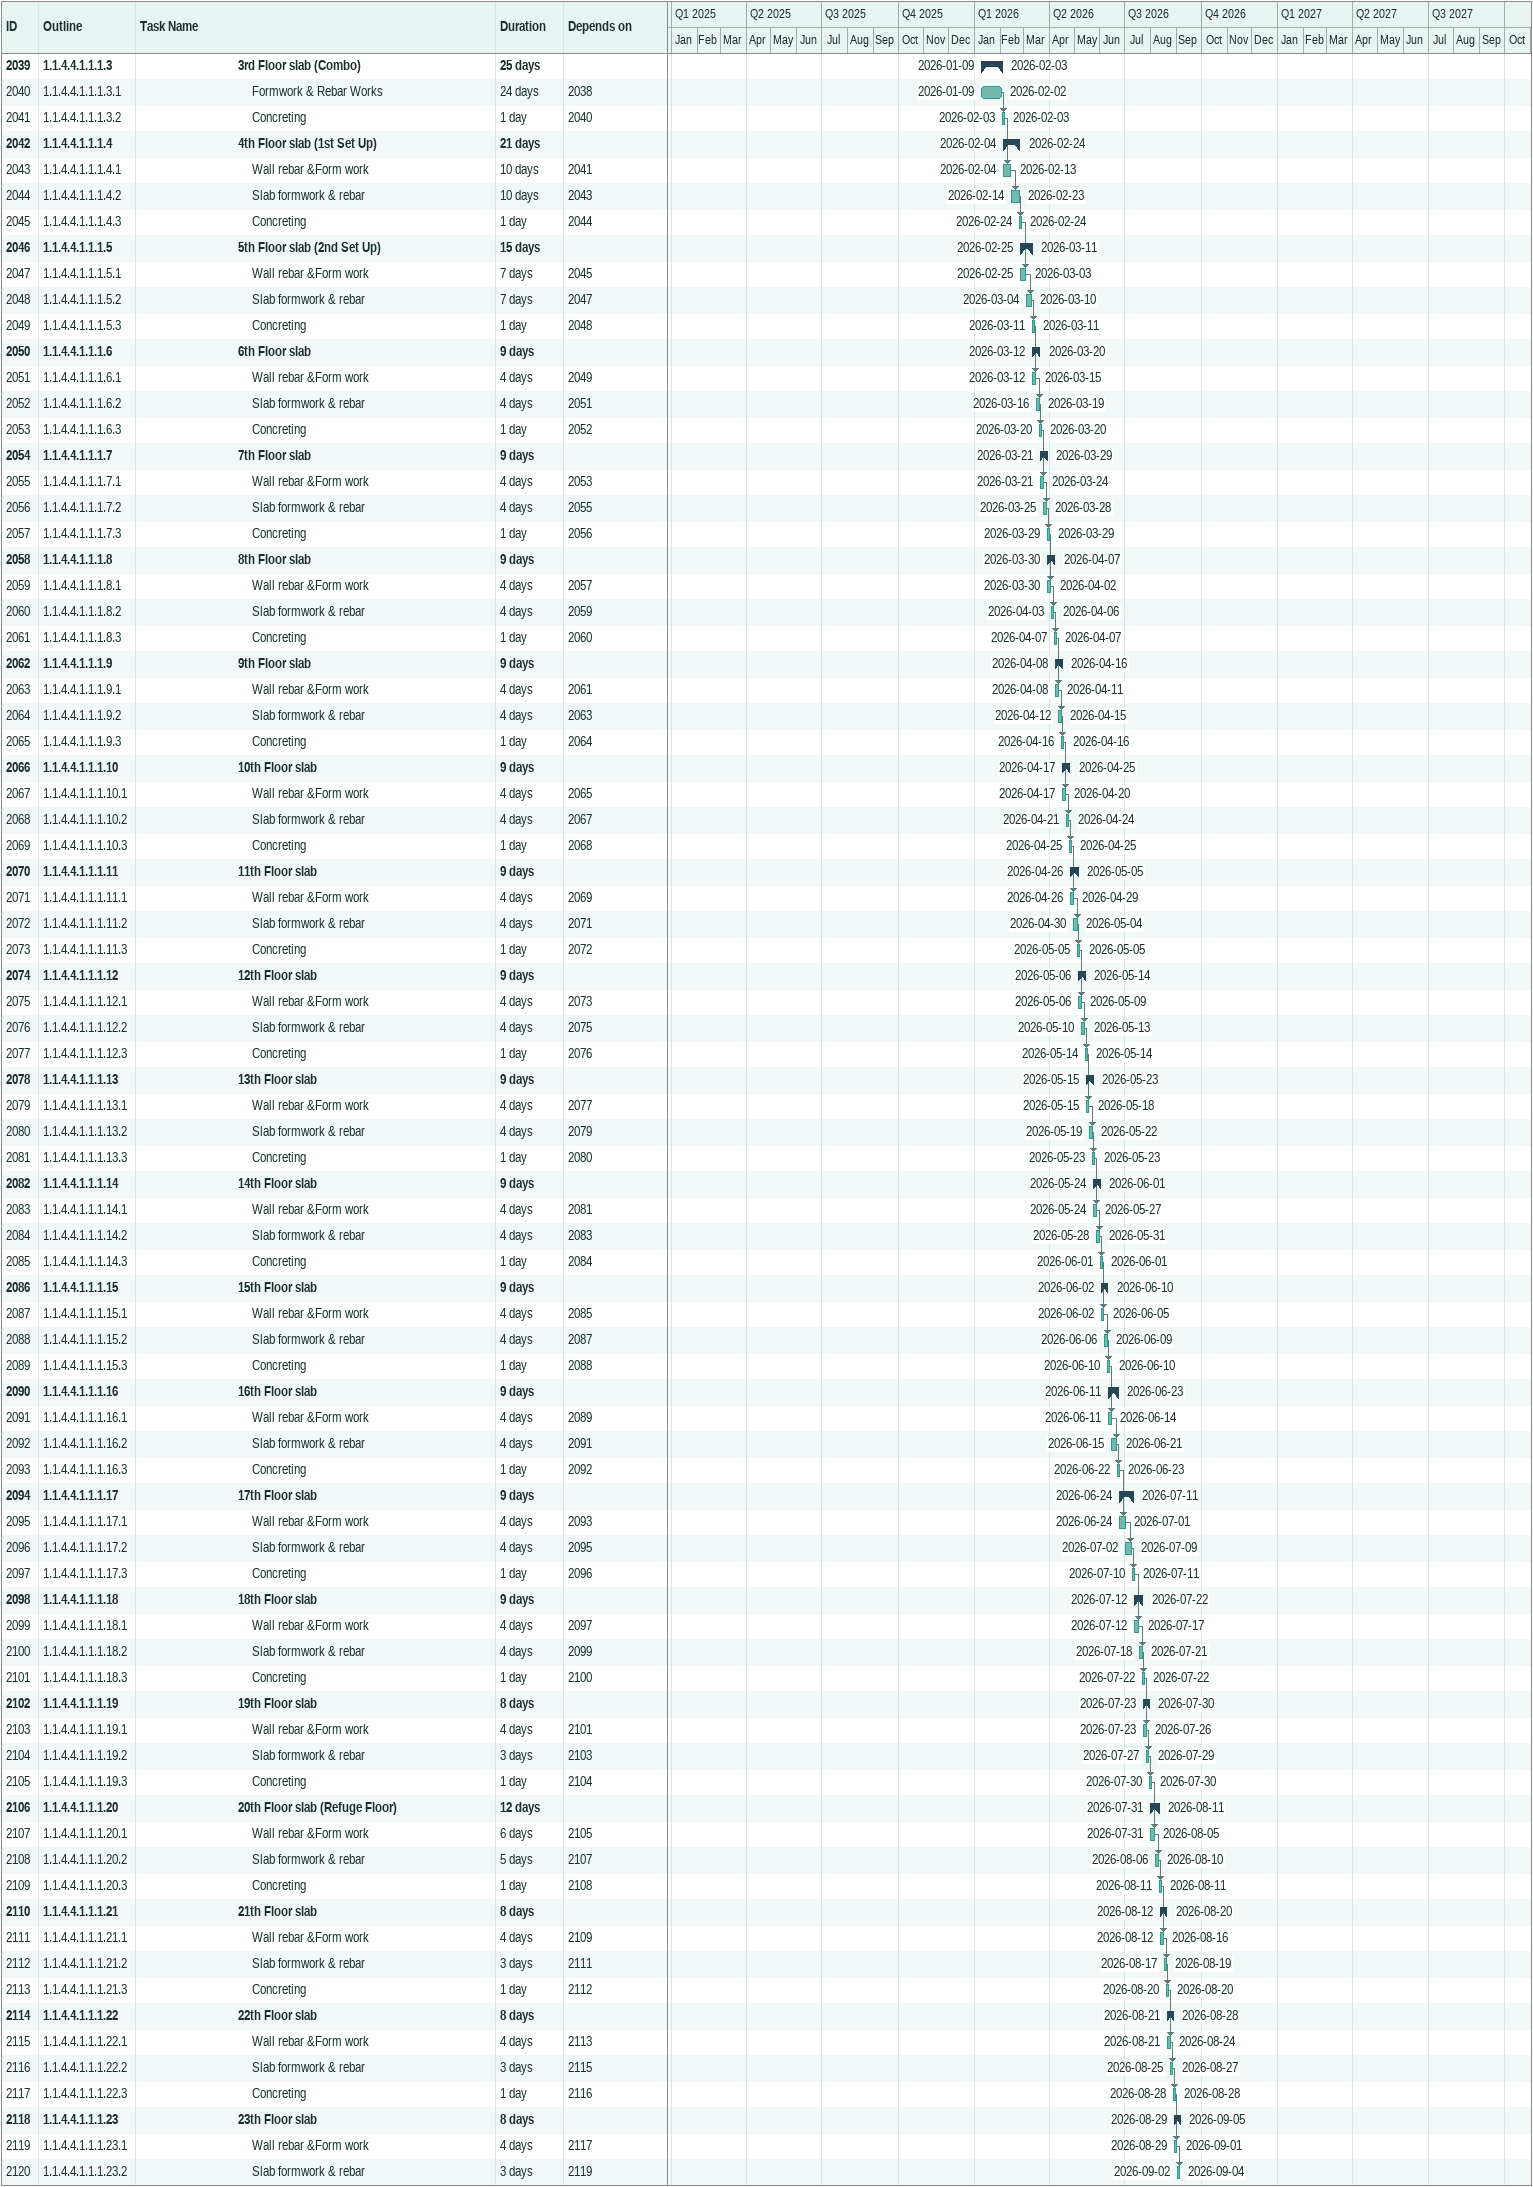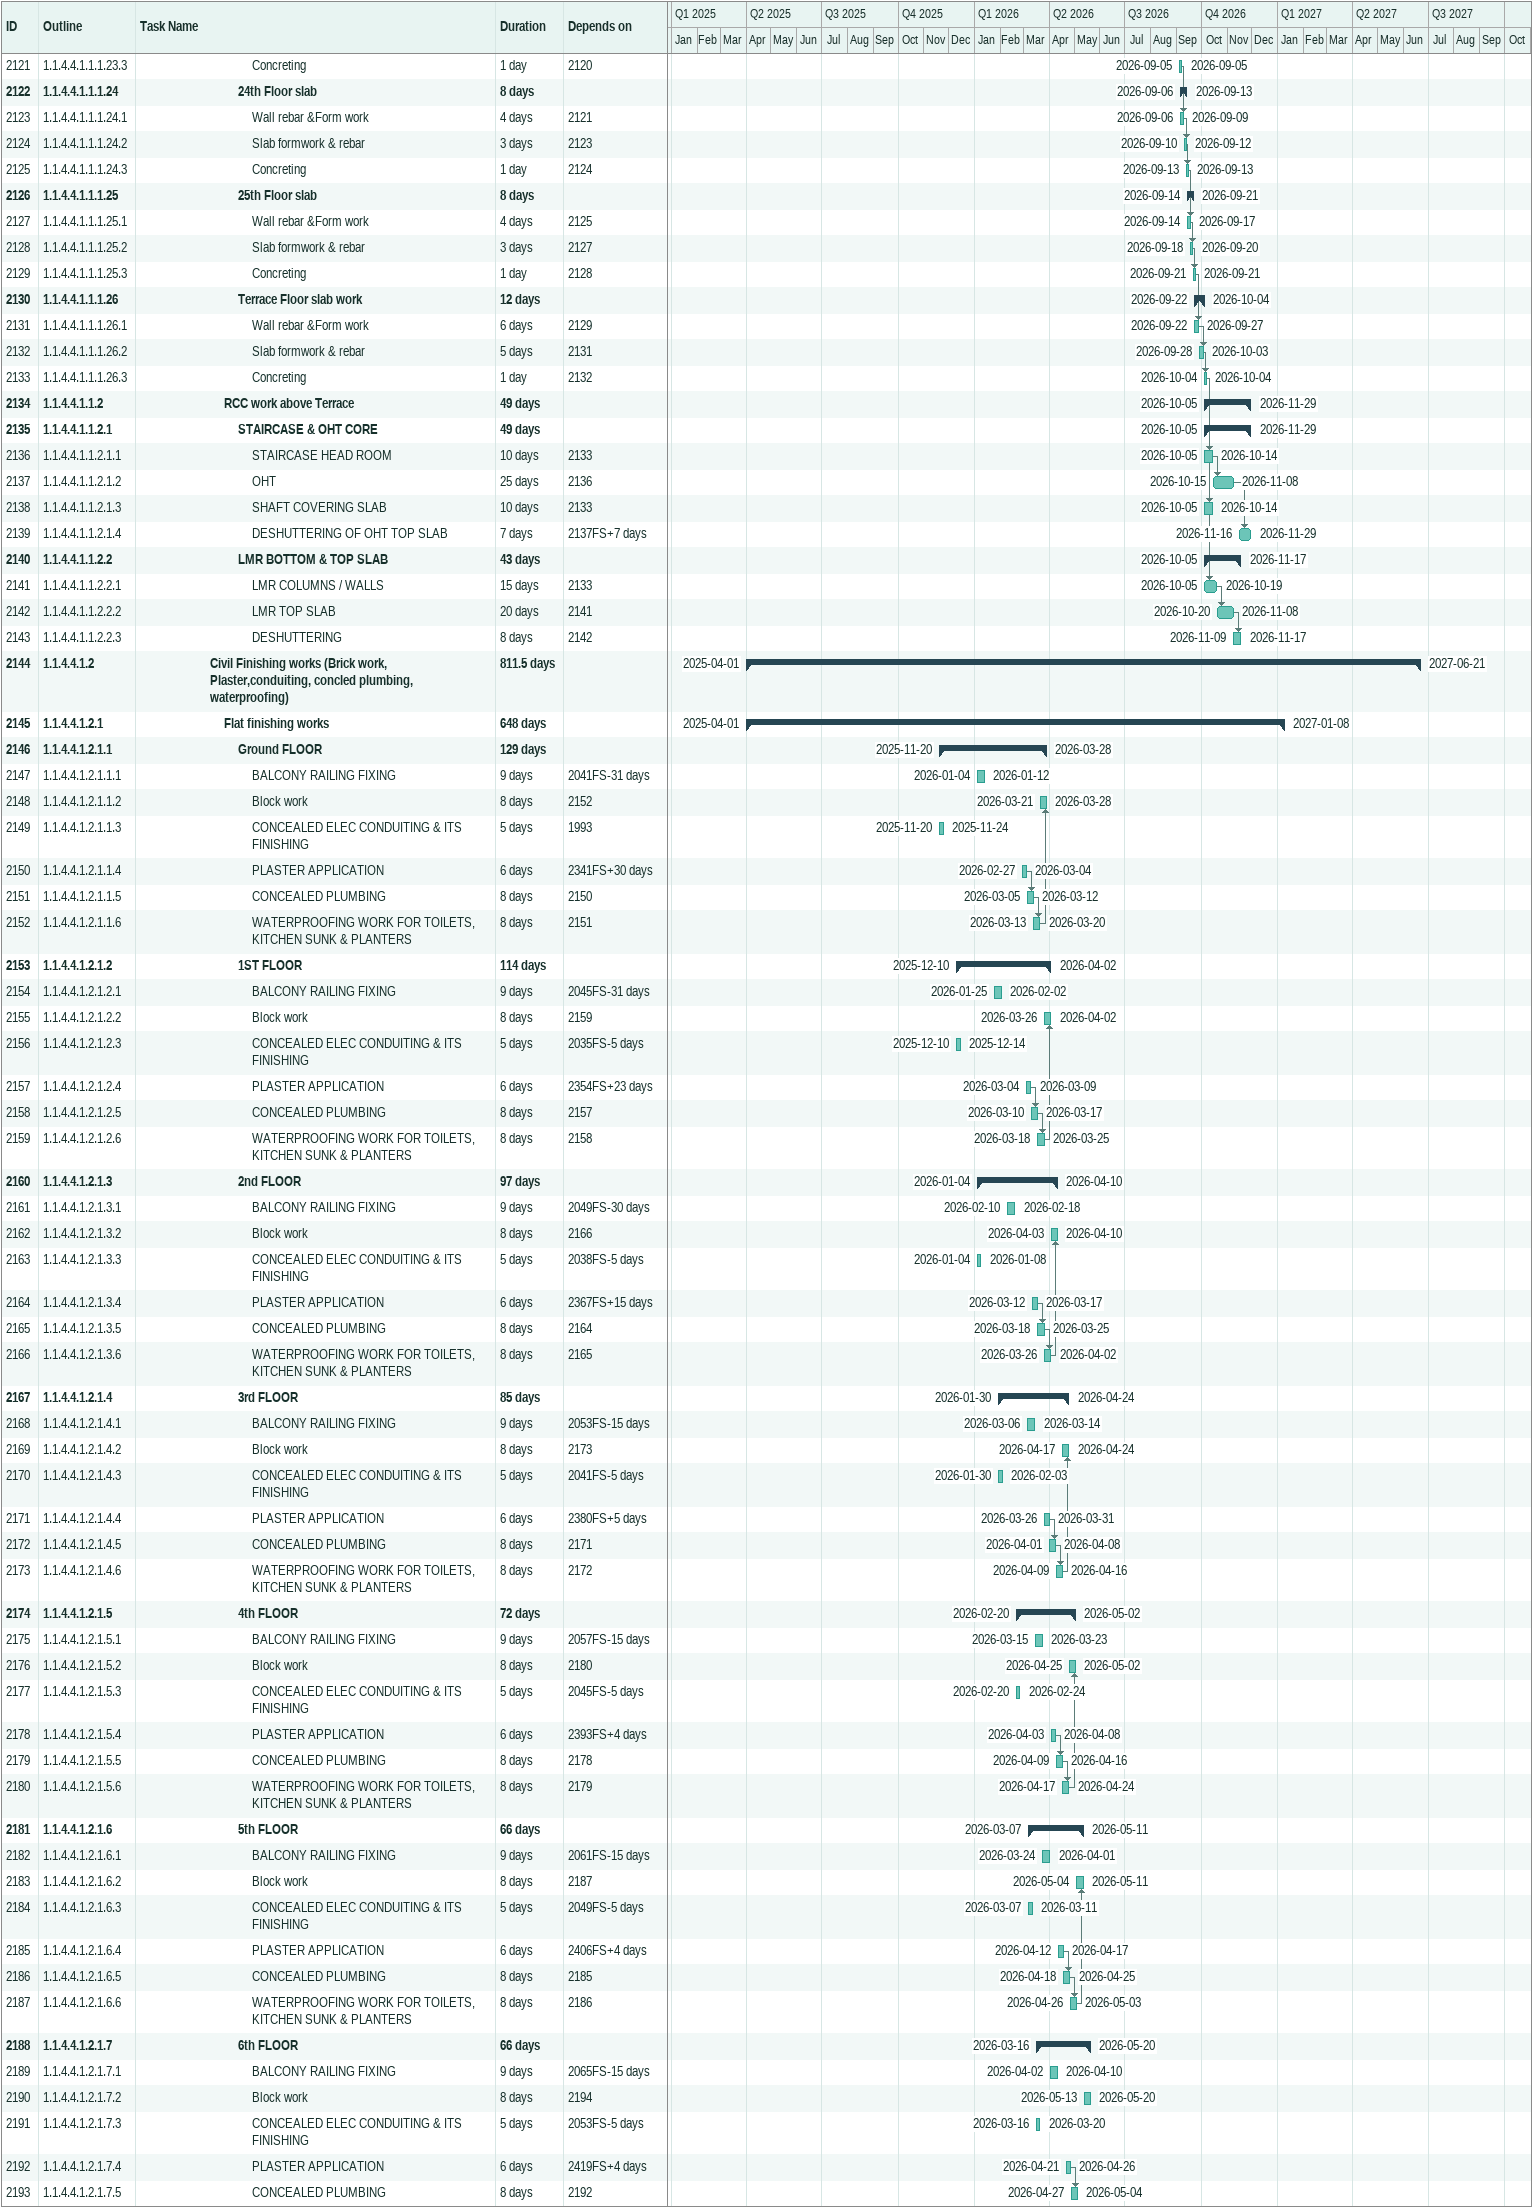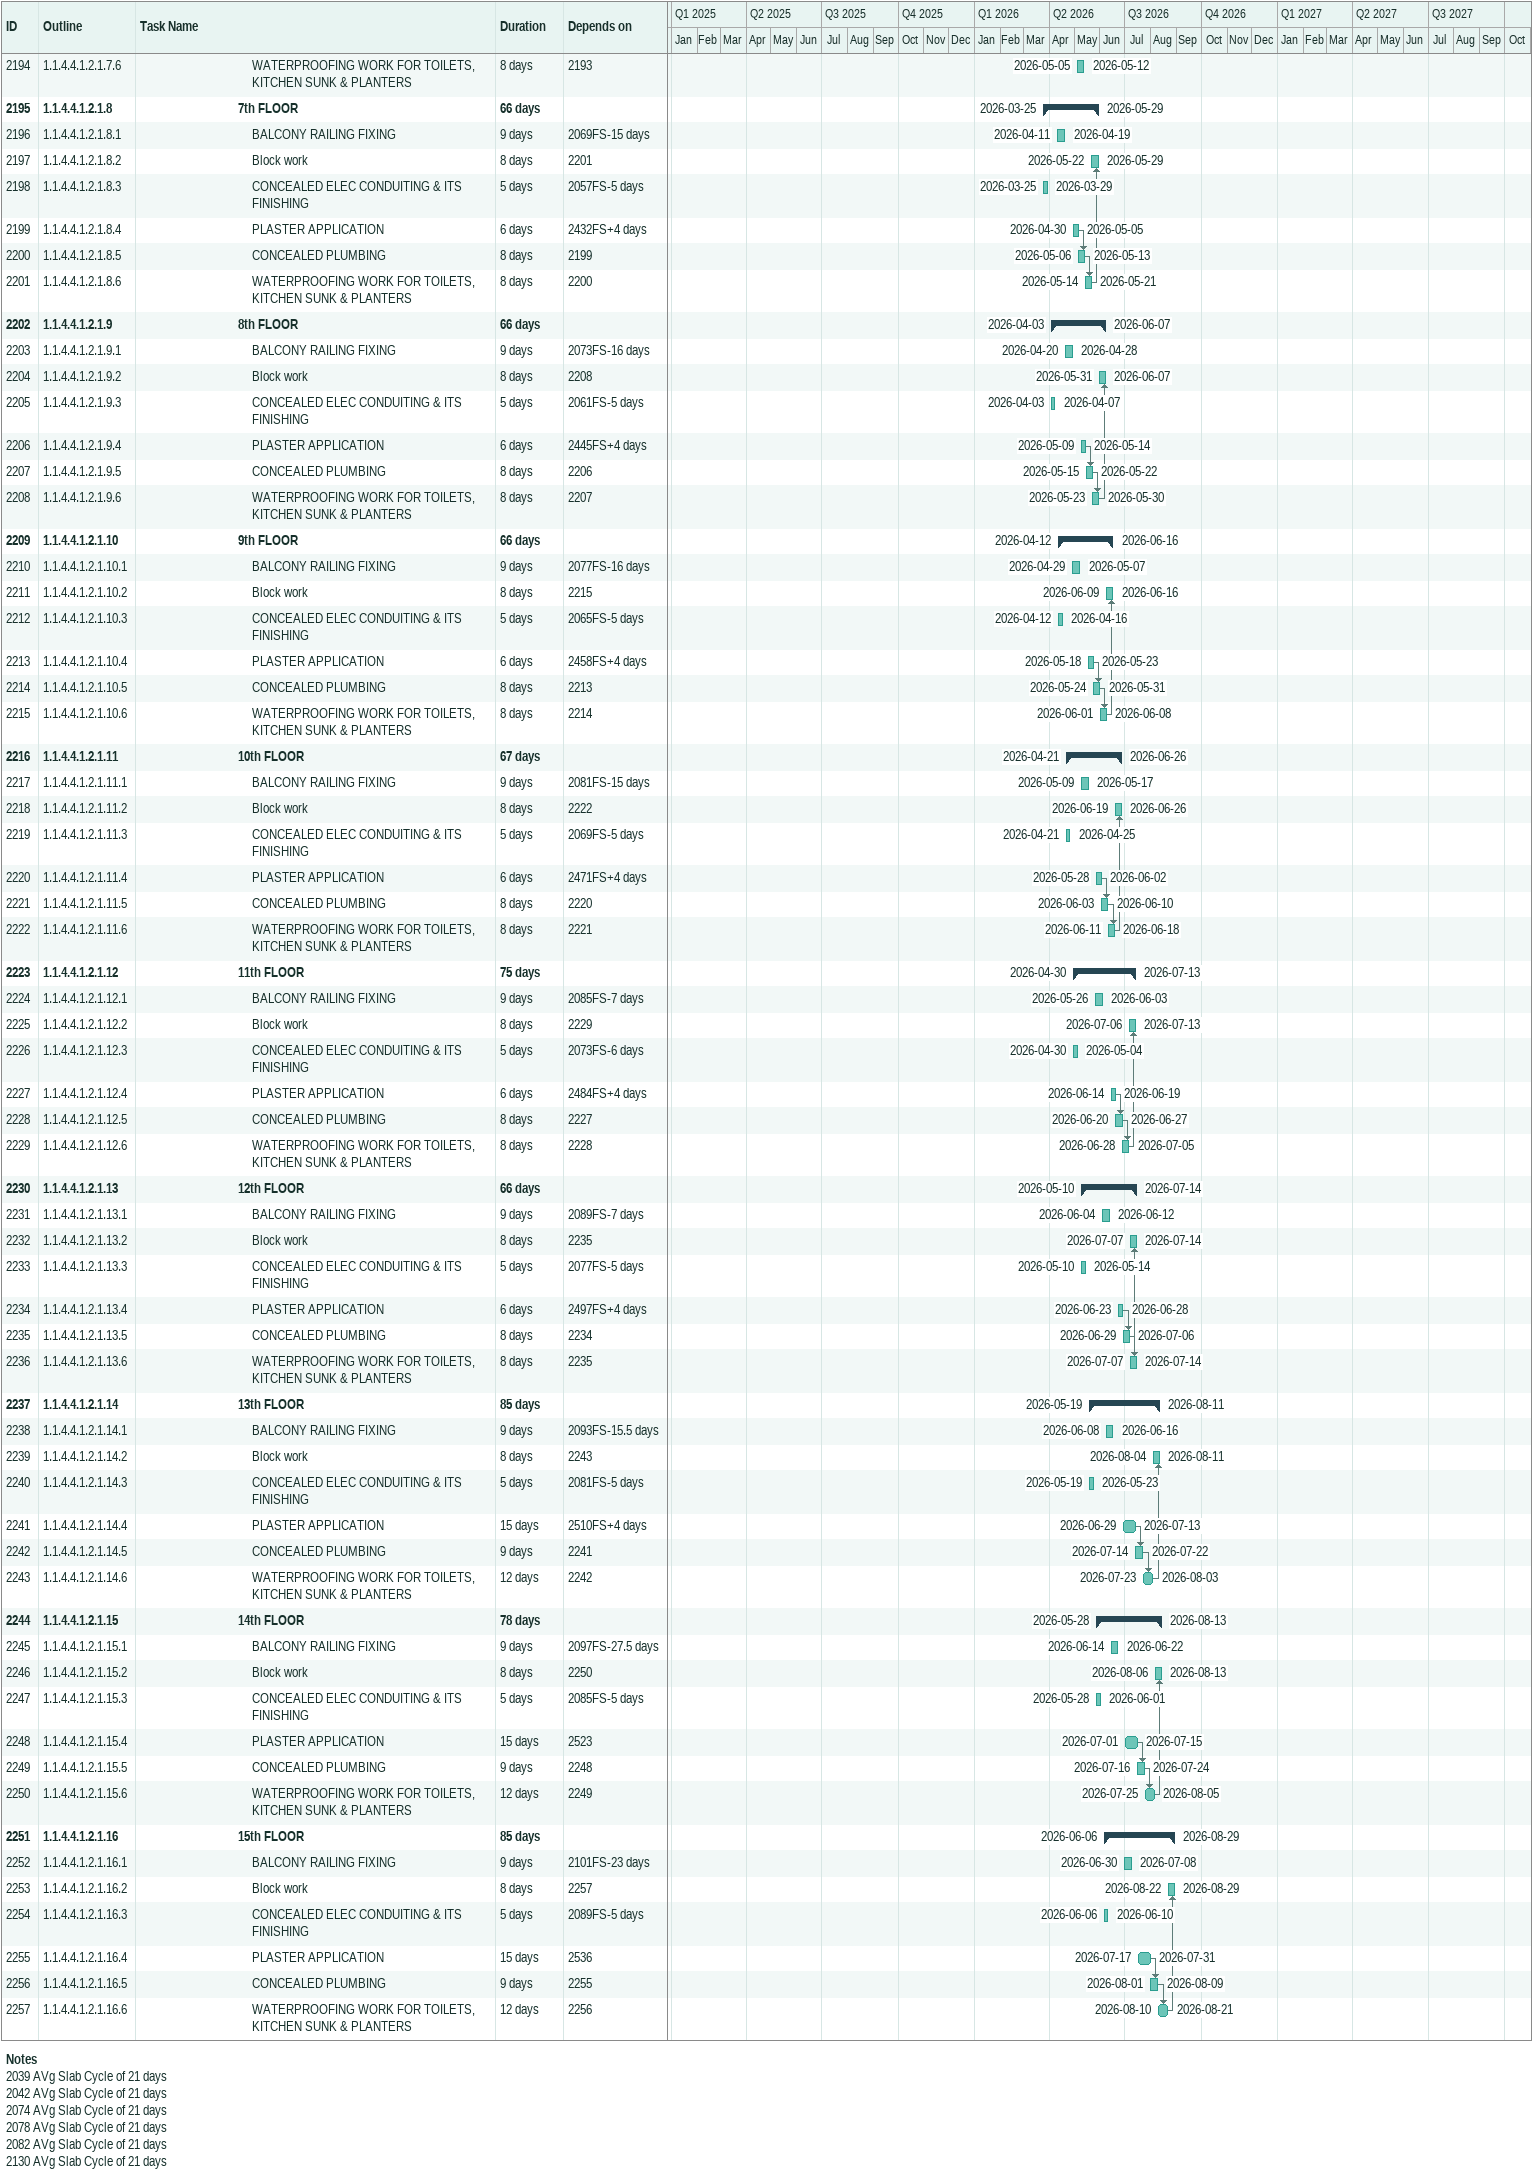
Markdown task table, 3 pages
| ID | WBS | Task | Duration | Start | Finish | Predecessors |
|---|---|---|---|---|---|---|
| 2039 | 1.1.4.4.1.1.1.3 | **3rd Floor slab (Combo)** | 25d | 2026-01-09 | 2026-02-03 |  |
| 2040 | 1.1.4.4.1.1.1.3.1 | Formwork & Rebar Works | 24d | 2026-01-09 | 2026-02-02 | 2038 |
| 2041 | 1.1.4.4.1.1.1.3.2 | Concreting | 1d | 2026-02-03 | 2026-02-03 | 2040 |
| 2042 | 1.1.4.4.1.1.1.4 | **4th Floor slab (1st Set Up)** | 21d | 2026-02-04 | 2026-02-24 |  |
| 2043 | 1.1.4.4.1.1.1.4.1 | Wall rebar &Form work | 10d | 2026-02-04 | 2026-02-13 | 2041 |
| 2044 | 1.1.4.4.1.1.1.4.2 | Slab formwork & rebar | 10d | 2026-02-14 | 2026-02-23 | 2043 |
| 2045 | 1.1.4.4.1.1.1.4.3 | Concreting | 1d | 2026-02-24 | 2026-02-24 | 2044 |
| 2046 | 1.1.4.4.1.1.1.5 | **5th Floor slab (2nd Set Up)** | 15d | 2026-02-25 | 2026-03-11 |  |
| 2047 | 1.1.4.4.1.1.1.5.1 | Wall rebar &Form work | 7d | 2026-02-25 | 2026-03-03 | 2045 |
| 2048 | 1.1.4.4.1.1.1.5.2 | Slab formwork & rebar | 7d | 2026-03-04 | 2026-03-10 | 2047 |
| 2049 | 1.1.4.4.1.1.1.5.3 | Concreting | 1d | 2026-03-11 | 2026-03-11 | 2048 |
| 2050 | 1.1.4.4.1.1.1.6 | **6th Floor slab** | 9d | 2026-03-12 | 2026-03-20 |  |
| 2051 | 1.1.4.4.1.1.1.6.1 | Wall rebar &Form work | 4d | 2026-03-12 | 2026-03-15 | 2049 |
| 2052 | 1.1.4.4.1.1.1.6.2 | Slab formwork & rebar | 4d | 2026-03-16 | 2026-03-19 | 2051 |
| 2053 | 1.1.4.4.1.1.1.6.3 | Concreting | 1d | 2026-03-20 | 2026-03-20 | 2052 |
| 2054 | 1.1.4.4.1.1.1.7 | **7th Floor slab** | 9d | 2026-03-21 | 2026-03-29 |  |
| 2055 | 1.1.4.4.1.1.1.7.1 | Wall rebar &Form work | 4d | 2026-03-21 | 2026-03-24 | 2053 |
| 2056 | 1.1.4.4.1.1.1.7.2 | Slab formwork & rebar | 4d | 2026-03-25 | 2026-03-28 | 2055 |
| 2057 | 1.1.4.4.1.1.1.7.3 | Concreting | 1d | 2026-03-29 | 2026-03-29 | 2056 |
| 2058 | 1.1.4.4.1.1.1.8 | **8th Floor slab** | 9d | 2026-03-30 | 2026-04-07 |  |
| 2059 | 1.1.4.4.1.1.1.8.1 | Wall rebar &Form work | 4d | 2026-03-30 | 2026-04-02 | 2057 |
| 2060 | 1.1.4.4.1.1.1.8.2 | Slab formwork & rebar | 4d | 2026-04-03 | 2026-04-06 | 2059 |
| 2061 | 1.1.4.4.1.1.1.8.3 | Concreting | 1d | 2026-04-07 | 2026-04-07 | 2060 |
| 2062 | 1.1.4.4.1.1.1.9 | **9th Floor slab** | 9d | 2026-04-08 | 2026-04-16 |  |
| 2063 | 1.1.4.4.1.1.1.9.1 | Wall rebar &Form work | 4d | 2026-04-08 | 2026-04-11 | 2061 |
| 2064 | 1.1.4.4.1.1.1.9.2 | Slab formwork & rebar | 4d | 2026-04-12 | 2026-04-15 | 2063 |
| 2065 | 1.1.4.4.1.1.1.9.3 | Concreting | 1d | 2026-04-16 | 2026-04-16 | 2064 |
| 2066 | 1.1.4.4.1.1.1.10 | **10th Floor slab** | 9d | 2026-04-17 | 2026-04-25 |  |
| 2067 | 1.1.4.4.1.1.1.10.1 | Wall rebar &Form work | 4d | 2026-04-17 | 2026-04-20 | 2065 |
| 2068 | 1.1.4.4.1.1.1.10.2 | Slab formwork & rebar | 4d | 2026-04-21 | 2026-04-24 | 2067 |
| 2069 | 1.1.4.4.1.1.1.10.3 | Concreting | 1d | 2026-04-25 | 2026-04-25 | 2068 |
| 2070 | 1.1.4.4.1.1.1.11 | **11th Floor slab** | 9d | 2026-04-26 | 2026-05-05 |  |
| 2071 | 1.1.4.4.1.1.1.11.1 | Wall rebar &Form work | 4d | 2026-04-26 | 2026-04-29 | 2069 |
| 2072 | 1.1.4.4.1.1.1.11.2 | Slab formwork & rebar | 4d | 2026-04-30 | 2026-05-04 | 2071 |
| 2073 | 1.1.4.4.1.1.1.11.3 | Concreting | 1d | 2026-05-05 | 2026-05-05 | 2072 |
| 2074 | 1.1.4.4.1.1.1.12 | **12th Floor slab** | 9d | 2026-05-06 | 2026-05-14 |  |
| 2075 | 1.1.4.4.1.1.1.12.1 | Wall rebar &Form work | 4d | 2026-05-06 | 2026-05-09 | 2073 |
| 2076 | 1.1.4.4.1.1.1.12.2 | Slab formwork & rebar | 4d | 2026-05-10 | 2026-05-13 | 2075 |
| 2077 | 1.1.4.4.1.1.1.12.3 | Concreting | 1d | 2026-05-14 | 2026-05-14 | 2076 |
| 2078 | 1.1.4.4.1.1.1.13 | **13th Floor slab** | 9d | 2026-05-15 | 2026-05-23 |  |
| 2079 | 1.1.4.4.1.1.1.13.1 | Wall rebar &Form work | 4d | 2026-05-15 | 2026-05-18 | 2077 |
| 2080 | 1.1.4.4.1.1.1.13.2 | Slab formwork & rebar | 4d | 2026-05-19 | 2026-05-22 | 2079 |
| 2081 | 1.1.4.4.1.1.1.13.3 | Concreting | 1d | 2026-05-23 | 2026-05-23 | 2080 |
| 2082 | 1.1.4.4.1.1.1.14 | **14th Floor slab** | 9d | 2026-05-24 | 2026-06-01 |  |
| 2083 | 1.1.4.4.1.1.1.14.1 | Wall rebar &Form work | 4d | 2026-05-24 | 2026-05-27 | 2081 |
| 2084 | 1.1.4.4.1.1.1.14.2 | Slab formwork & rebar | 4d | 2026-05-28 | 2026-05-31 | 2083 |
| 2085 | 1.1.4.4.1.1.1.14.3 | Concreting | 1d | 2026-06-01 | 2026-06-01 | 2084 |
| 2086 | 1.1.4.4.1.1.1.15 | **15th Floor slab** | 9d | 2026-06-02 | 2026-06-10 |  |
| 2087 | 1.1.4.4.1.1.1.15.1 | Wall rebar &Form work | 4d | 2026-06-02 | 2026-06-05 | 2085 |
| 2088 | 1.1.4.4.1.1.1.15.2 | Slab formwork & rebar | 4d | 2026-06-06 | 2026-06-09 | 2087 |
| 2089 | 1.1.4.4.1.1.1.15.3 | Concreting | 1d | 2026-06-10 | 2026-06-10 | 2088 |
| 2090 | 1.1.4.4.1.1.1.16 | **16th Floor slab** | 9d | 2026-06-11 | 2026-06-23 |  |
| 2091 | 1.1.4.4.1.1.1.16.1 | Wall rebar &Form work | 4d | 2026-06-11 | 2026-06-14 | 2089 |
| 2092 | 1.1.4.4.1.1.1.16.2 | Slab formwork & rebar | 4d | 2026-06-15 | 2026-06-21 | 2091 |
| 2093 | 1.1.4.4.1.1.1.16.3 | Concreting | 1d | 2026-06-22 | 2026-06-23 | 2092 |
| 2094 | 1.1.4.4.1.1.1.17 | **17th Floor slab** | 9d | 2026-06-24 | 2026-07-11 |  |
| 2095 | 1.1.4.4.1.1.1.17.1 | Wall rebar &Form work | 4d | 2026-06-24 | 2026-07-01 | 2093 |
| 2096 | 1.1.4.4.1.1.1.17.2 | Slab formwork & rebar | 4d | 2026-07-02 | 2026-07-09 | 2095 |
| 2097 | 1.1.4.4.1.1.1.17.3 | Concreting | 1d | 2026-07-10 | 2026-07-11 | 2096 |
| 2098 | 1.1.4.4.1.1.1.18 | **18th Floor slab** | 9d | 2026-07-12 | 2026-07-22 |  |
| 2099 | 1.1.4.4.1.1.1.18.1 | Wall rebar &Form work | 4d | 2026-07-12 | 2026-07-17 | 2097 |
| 2100 | 1.1.4.4.1.1.1.18.2 | Slab formwork & rebar | 4d | 2026-07-18 | 2026-07-21 | 2099 |
| 2101 | 1.1.4.4.1.1.1.18.3 | Concreting | 1d | 2026-07-22 | 2026-07-22 | 2100 |
| 2102 | 1.1.4.4.1.1.1.19 | **19th Floor slab** | 8d | 2026-07-23 | 2026-07-30 |  |
| 2103 | 1.1.4.4.1.1.1.19.1 | Wall rebar &Form work | 4d | 2026-07-23 | 2026-07-26 | 2101 |
| 2104 | 1.1.4.4.1.1.1.19.2 | Slab formwork & rebar | 3d | 2026-07-27 | 2026-07-29 | 2103 |
| 2105 | 1.1.4.4.1.1.1.19.3 | Concreting | 1d | 2026-07-30 | 2026-07-30 | 2104 |
| 2106 | 1.1.4.4.1.1.1.20 | **20th Floor slab (Refuge Floor)** | 12d | 2026-07-31 | 2026-08-11 |  |
| 2107 | 1.1.4.4.1.1.1.20.1 | Wall rebar &Form work | 6d | 2026-07-31 | 2026-08-05 | 2105 |
| 2108 | 1.1.4.4.1.1.1.20.2 | Slab formwork & rebar | 5d | 2026-08-06 | 2026-08-10 | 2107 |
| 2109 | 1.1.4.4.1.1.1.20.3 | Concreting | 1d | 2026-08-11 | 2026-08-11 | 2108 |
| 2110 | 1.1.4.4.1.1.1.21 | **21th Floor slab** | 8d | 2026-08-12 | 2026-08-20 |  |
| 2111 | 1.1.4.4.1.1.1.21.1 | Wall rebar &Form work | 4d | 2026-08-12 | 2026-08-16 | 2109 |
| 2112 | 1.1.4.4.1.1.1.21.2 | Slab formwork & rebar | 3d | 2026-08-17 | 2026-08-19 | 2111 |
| 2113 | 1.1.4.4.1.1.1.21.3 | Concreting | 1d | 2026-08-20 | 2026-08-20 | 2112 |
| 2114 | 1.1.4.4.1.1.1.22 | **22th Floor slab** | 8d | 2026-08-21 | 2026-08-28 |  |
| 2115 | 1.1.4.4.1.1.1.22.1 | Wall rebar &Form work | 4d | 2026-08-21 | 2026-08-24 | 2113 |
| 2116 | 1.1.4.4.1.1.1.22.2 | Slab formwork & rebar | 3d | 2026-08-25 | 2026-08-27 | 2115 |
| 2117 | 1.1.4.4.1.1.1.22.3 | Concreting | 1d | 2026-08-28 | 2026-08-28 | 2116 |
| 2118 | 1.1.4.4.1.1.1.23 | **23th Floor slab** | 8d | 2026-08-29 | 2026-09-05 |  |
| 2119 | 1.1.4.4.1.1.1.23.1 | Wall rebar &Form work | 4d | 2026-08-29 | 2026-09-01 | 2117 |
| 2120 | 1.1.4.4.1.1.1.23.2 | Slab formwork & rebar | 3d | 2026-09-02 | 2026-09-04 | 2119 |
| 2121 | 1.1.4.4.1.1.1.23.3 | Concreting | 1d | 2026-09-05 | 2026-09-05 | 2120 |
| 2122 | 1.1.4.4.1.1.1.24 | **24th Floor slab** | 8d | 2026-09-06 | 2026-09-13 |  |
| 2123 | 1.1.4.4.1.1.1.24.1 | Wall rebar &Form work | 4d | 2026-09-06 | 2026-09-09 | 2121 |
| 2124 | 1.1.4.4.1.1.1.24.2 | Slab formwork & rebar | 3d | 2026-09-10 | 2026-09-12 | 2123 |
| 2125 | 1.1.4.4.1.1.1.24.3 | Concreting | 1d | 2026-09-13 | 2026-09-13 | 2124 |
| 2126 | 1.1.4.4.1.1.1.25 | **25th Floor slab** | 8d | 2026-09-14 | 2026-09-21 |  |
| 2127 | 1.1.4.4.1.1.1.25.1 | Wall rebar &Form work | 4d | 2026-09-14 | 2026-09-17 | 2125 |
| 2128 | 1.1.4.4.1.1.1.25.2 | Slab formwork & rebar | 3d | 2026-09-18 | 2026-09-20 | 2127 |
| 2129 | 1.1.4.4.1.1.1.25.3 | Concreting | 1d | 2026-09-21 | 2026-09-21 | 2128 |
| 2130 | 1.1.4.4.1.1.1.26 | **Terrace Floor slab work** | 12d | 2026-09-22 | 2026-10-04 |  |
| 2131 | 1.1.4.4.1.1.1.26.1 | Wall rebar &Form work | 6d | 2026-09-22 | 2026-09-27 | 2129 |
| 2132 | 1.1.4.4.1.1.1.26.2 | Slab formwork & rebar | 5d | 2026-09-28 | 2026-10-03 | 2131 |
| 2133 | 1.1.4.4.1.1.1.26.3 | Concreting | 1d | 2026-10-04 | 2026-10-04 | 2132 |
| 2134 | 1.1.4.4.1.1.2 | **RCC work above Terrace** | 49d | 2026-10-05 | 2026-11-29 |  |
| 2135 | 1.1.4.4.1.1.2.1 | **STAIRCASE & OHT CORE** | 49d | 2026-10-05 | 2026-11-29 |  |
| 2136 | 1.1.4.4.1.1.2.1.1 | STAIRCASE HEAD ROOM | 10d | 2026-10-05 | 2026-10-14 | 2133 |
| 2137 | 1.1.4.4.1.1.2.1.2 | OHT | 25d | 2026-10-15 | 2026-11-08 | 2136 |
| 2138 | 1.1.4.4.1.1.2.1.3 | SHAFT COVERING SLAB | 10d | 2026-10-05 | 2026-10-14 | 2133 |
| 2139 | 1.1.4.4.1.1.2.1.4 | DESHUTTERING OF OHT TOP SLAB | 7d | 2026-11-16 | 2026-11-29 | 2137FS+7d |
| 2140 | 1.1.4.4.1.1.2.2 | **LMR BOTTOM & TOP SLAB** | 43d | 2026-10-05 | 2026-11-17 |  |
| 2141 | 1.1.4.4.1.1.2.2.1 | LMR COLUMNS / WALLS | 15d | 2026-10-05 | 2026-10-19 | 2133 |
| 2142 | 1.1.4.4.1.1.2.2.2 | LMR TOP SLAB | 20d | 2026-10-20 | 2026-11-08 | 2141 |
| 2143 | 1.1.4.4.1.1.2.2.3 | DESHUTTERING | 8d | 2026-11-09 | 2026-11-17 | 2142 |
| 2144 | 1.1.4.4.1.2 | **Civil Finishing works (Brick work, Plaster,conduiting, concled plumbing, waterproofing)** | 811.5d | 2025-04-01 | 2027-06-21 |  |
| 2145 | 1.1.4.4.1.2.1 | **Flat finishing works** | 648d | 2025-04-01 | 2027-01-08 |  |
| 2146 | 1.1.4.4.1.2.1.1 | **Ground FLOOR** | 129d | 2025-11-20 | 2026-03-28 |  |
| 2147 | 1.1.4.4.1.2.1.1.1 | BALCONY RAILING FIXING | 9d | 2026-01-04 | 2026-01-12 | 2041FS-31d |
| 2148 | 1.1.4.4.1.2.1.1.2 | Block work | 8d | 2026-03-21 | 2026-03-28 | 2152 |
| 2149 | 1.1.4.4.1.2.1.1.3 | CONCEALED ELEC CONDUITING & ITS FINISHING | 5d | 2025-11-20 | 2025-11-24 | 1993 |
| 2150 | 1.1.4.4.1.2.1.1.4 | PLASTER APPLICATION | 6d | 2026-02-27 | 2026-03-04 | 2341FS+30d |
| 2151 | 1.1.4.4.1.2.1.1.5 | CONCEALED PLUMBING | 8d | 2026-03-05 | 2026-03-12 | 2150 |
| 2152 | 1.1.4.4.1.2.1.1.6 | WATERPROOFING WORK FOR TOILETS, KITCHEN SUNK & PLANTERS | 8d | 2026-03-13 | 2026-03-20 | 2151 |
| 2153 | 1.1.4.4.1.2.1.2 | **1ST FLOOR** | 114d | 2025-12-10 | 2026-04-02 |  |
| 2154 | 1.1.4.4.1.2.1.2.1 | BALCONY RAILING FIXING | 9d | 2026-01-25 | 2026-02-02 | 2045FS-31d |
| 2155 | 1.1.4.4.1.2.1.2.2 | Block work | 8d | 2026-03-26 | 2026-04-02 | 2159 |
| 2156 | 1.1.4.4.1.2.1.2.3 | CONCEALED ELEC CONDUITING & ITS FINISHING | 5d | 2025-12-10 | 2025-12-14 | 2035FS-5d |
| 2157 | 1.1.4.4.1.2.1.2.4 | PLASTER APPLICATION | 6d | 2026-03-04 | 2026-03-09 | 2354FS+23d |
| 2158 | 1.1.4.4.1.2.1.2.5 | CONCEALED PLUMBING | 8d | 2026-03-10 | 2026-03-17 | 2157 |
| 2159 | 1.1.4.4.1.2.1.2.6 | WATERPROOFING WORK FOR TOILETS, KITCHEN SUNK & PLANTERS | 8d | 2026-03-18 | 2026-03-25 | 2158 |
| 2160 | 1.1.4.4.1.2.1.3 | **2nd FLOOR** | 97d | 2026-01-04 | 2026-04-10 |  |
| 2161 | 1.1.4.4.1.2.1.3.1 | BALCONY RAILING FIXING | 9d | 2026-02-10 | 2026-02-18 | 2049FS-30d |
| 2162 | 1.1.4.4.1.2.1.3.2 | Block work | 8d | 2026-04-03 | 2026-04-10 | 2166 |
| 2163 | 1.1.4.4.1.2.1.3.3 | CONCEALED ELEC CONDUITING & ITS FINISHING | 5d | 2026-01-04 | 2026-01-08 | 2038FS-5d |
| 2164 | 1.1.4.4.1.2.1.3.4 | PLASTER APPLICATION | 6d | 2026-03-12 | 2026-03-17 | 2367FS+15d |
| 2165 | 1.1.4.4.1.2.1.3.5 | CONCEALED PLUMBING | 8d | 2026-03-18 | 2026-03-25 | 2164 |
| 2166 | 1.1.4.4.1.2.1.3.6 | WATERPROOFING WORK FOR TOILETS, KITCHEN SUNK & PLANTERS | 8d | 2026-03-26 | 2026-04-02 | 2165 |
| 2167 | 1.1.4.4.1.2.1.4 | **3rd FLOOR** | 85d | 2026-01-30 | 2026-04-24 |  |
| 2168 | 1.1.4.4.1.2.1.4.1 | BALCONY RAILING FIXING | 9d | 2026-03-06 | 2026-03-14 | 2053FS-15d |
| 2169 | 1.1.4.4.1.2.1.4.2 | Block work | 8d | 2026-04-17 | 2026-04-24 | 2173 |
| 2170 | 1.1.4.4.1.2.1.4.3 | CONCEALED ELEC CONDUITING & ITS FINISHING | 5d | 2026-01-30 | 2026-02-03 | 2041FS-5d |
| 2171 | 1.1.4.4.1.2.1.4.4 | PLASTER APPLICATION | 6d | 2026-03-26 | 2026-03-31 | 2380FS+5d |
| 2172 | 1.1.4.4.1.2.1.4.5 | CONCEALED PLUMBING | 8d | 2026-04-01 | 2026-04-08 | 2171 |
| 2173 | 1.1.4.4.1.2.1.4.6 | WATERPROOFING WORK FOR TOILETS, KITCHEN SUNK & PLANTERS | 8d | 2026-04-09 | 2026-04-16 | 2172 |
| 2174 | 1.1.4.4.1.2.1.5 | **4th FLOOR** | 72d | 2026-02-20 | 2026-05-02 |  |
| 2175 | 1.1.4.4.1.2.1.5.1 | BALCONY RAILING FIXING | 9d | 2026-03-15 | 2026-03-23 | 2057FS-15d |
| 2176 | 1.1.4.4.1.2.1.5.2 | Block work | 8d | 2026-04-25 | 2026-05-02 | 2180 |
| 2177 | 1.1.4.4.1.2.1.5.3 | CONCEALED ELEC CONDUITING & ITS FINISHING | 5d | 2026-02-20 | 2026-02-24 | 2045FS-5d |
| 2178 | 1.1.4.4.1.2.1.5.4 | PLASTER APPLICATION | 6d | 2026-04-03 | 2026-04-08 | 2393FS+4d |
| 2179 | 1.1.4.4.1.2.1.5.5 | CONCEALED PLUMBING | 8d | 2026-04-09 | 2026-04-16 | 2178 |
| 2180 | 1.1.4.4.1.2.1.5.6 | WATERPROOFING WORK FOR TOILETS, KITCHEN SUNK & PLANTERS | 8d | 2026-04-17 | 2026-04-24 | 2179 |
| 2181 | 1.1.4.4.1.2.1.6 | **5th FLOOR** | 66d | 2026-03-07 | 2026-05-11 |  |
| 2182 | 1.1.4.4.1.2.1.6.1 | BALCONY RAILING FIXING | 9d | 2026-03-24 | 2026-04-01 | 2061FS-15d |
| 2183 | 1.1.4.4.1.2.1.6.2 | Block work | 8d | 2026-05-04 | 2026-05-11 | 2187 |
| 2184 | 1.1.4.4.1.2.1.6.3 | CONCEALED ELEC CONDUITING & ITS FINISHING | 5d | 2026-03-07 | 2026-03-11 | 2049FS-5d |
| 2185 | 1.1.4.4.1.2.1.6.4 | PLASTER APPLICATION | 6d | 2026-04-12 | 2026-04-17 | 2406FS+4d |
| 2186 | 1.1.4.4.1.2.1.6.5 | CONCEALED PLUMBING | 8d | 2026-04-18 | 2026-04-25 | 2185 |
| 2187 | 1.1.4.4.1.2.1.6.6 | WATERPROOFING WORK FOR TOILETS, KITCHEN SUNK & PLANTERS | 8d | 2026-04-26 | 2026-05-03 | 2186 |
| 2188 | 1.1.4.4.1.2.1.7 | **6th FLOOR** | 66d | 2026-03-16 | 2026-05-20 |  |
| 2189 | 1.1.4.4.1.2.1.7.1 | BALCONY RAILING FIXING | 9d | 2026-04-02 | 2026-04-10 | 2065FS-15d |
| 2190 | 1.1.4.4.1.2.1.7.2 | Block work | 8d | 2026-05-13 | 2026-05-20 | 2194 |
| 2191 | 1.1.4.4.1.2.1.7.3 | CONCEALED ELEC CONDUITING & ITS FINISHING | 5d | 2026-03-16 | 2026-03-20 | 2053FS-5d |
| 2192 | 1.1.4.4.1.2.1.7.4 | PLASTER APPLICATION | 6d | 2026-04-21 | 2026-04-26 | 2419FS+4d |
| 2193 | 1.1.4.4.1.2.1.7.5 | CONCEALED PLUMBING | 8d | 2026-04-27 | 2026-05-04 | 2192 |
| 2194 | 1.1.4.4.1.2.1.7.6 | WATERPROOFING WORK FOR TOILETS, KITCHEN SUNK & PLANTERS | 8d | 2026-05-05 | 2026-05-12 | 2193 |
| 2195 | 1.1.4.4.1.2.1.8 | **7th FLOOR** | 66d | 2026-03-25 | 2026-05-29 |  |
| 2196 | 1.1.4.4.1.2.1.8.1 | BALCONY RAILING FIXING | 9d | 2026-04-11 | 2026-04-19 | 2069FS-15d |
| 2197 | 1.1.4.4.1.2.1.8.2 | Block work | 8d | 2026-05-22 | 2026-05-29 | 2201 |
| 2198 | 1.1.4.4.1.2.1.8.3 | CONCEALED ELEC CONDUITING & ITS FINISHING | 5d | 2026-03-25 | 2026-03-29 | 2057FS-5d |
| 2199 | 1.1.4.4.1.2.1.8.4 | PLASTER APPLICATION | 6d | 2026-04-30 | 2026-05-05 | 2432FS+4d |
| 2200 | 1.1.4.4.1.2.1.8.5 | CONCEALED PLUMBING | 8d | 2026-05-06 | 2026-05-13 | 2199 |
| 2201 | 1.1.4.4.1.2.1.8.6 | WATERPROOFING WORK FOR TOILETS, KITCHEN SUNK & PLANTERS | 8d | 2026-05-14 | 2026-05-21 | 2200 |
| 2202 | 1.1.4.4.1.2.1.9 | **8th FLOOR** | 66d | 2026-04-03 | 2026-06-07 |  |
| 2203 | 1.1.4.4.1.2.1.9.1 | BALCONY RAILING FIXING | 9d | 2026-04-20 | 2026-04-28 | 2073FS-16d |
| 2204 | 1.1.4.4.1.2.1.9.2 | Block work | 8d | 2026-05-31 | 2026-06-07 | 2208 |
| 2205 | 1.1.4.4.1.2.1.9.3 | CONCEALED ELEC CONDUITING & ITS FINISHING | 5d | 2026-04-03 | 2026-04-07 | 2061FS-5d |
| 2206 | 1.1.4.4.1.2.1.9.4 | PLASTER APPLICATION | 6d | 2026-05-09 | 2026-05-14 | 2445FS+4d |
| 2207 | 1.1.4.4.1.2.1.9.5 | CONCEALED PLUMBING | 8d | 2026-05-15 | 2026-05-22 | 2206 |
| 2208 | 1.1.4.4.1.2.1.9.6 | WATERPROOFING WORK FOR TOILETS, KITCHEN SUNK & PLANTERS | 8d | 2026-05-23 | 2026-05-30 | 2207 |
| 2209 | 1.1.4.4.1.2.1.10 | **9th FLOOR** | 66d | 2026-04-12 | 2026-06-16 |  |
| 2210 | 1.1.4.4.1.2.1.10.1 | BALCONY RAILING FIXING | 9d | 2026-04-29 | 2026-05-07 | 2077FS-16d |
| 2211 | 1.1.4.4.1.2.1.10.2 | Block work | 8d | 2026-06-09 | 2026-06-16 | 2215 |
| 2212 | 1.1.4.4.1.2.1.10.3 | CONCEALED ELEC CONDUITING & ITS FINISHING | 5d | 2026-04-12 | 2026-04-16 | 2065FS-5d |
| 2213 | 1.1.4.4.1.2.1.10.4 | PLASTER APPLICATION | 6d | 2026-05-18 | 2026-05-23 | 2458FS+4d |
| 2214 | 1.1.4.4.1.2.1.10.5 | CONCEALED PLUMBING | 8d | 2026-05-24 | 2026-05-31 | 2213 |
| 2215 | 1.1.4.4.1.2.1.10.6 | WATERPROOFING WORK FOR TOILETS, KITCHEN SUNK & PLANTERS | 8d | 2026-06-01 | 2026-06-08 | 2214 |
| 2216 | 1.1.4.4.1.2.1.11 | **10th FLOOR** | 67d | 2026-04-21 | 2026-06-26 |  |
| 2217 | 1.1.4.4.1.2.1.11.1 | BALCONY RAILING FIXING | 9d | 2026-05-09 | 2026-05-17 | 2081FS-15d |
| 2218 | 1.1.4.4.1.2.1.11.2 | Block work | 8d | 2026-06-19 | 2026-06-26 | 2222 |
| 2219 | 1.1.4.4.1.2.1.11.3 | CONCEALED ELEC CONDUITING & ITS FINISHING | 5d | 2026-04-21 | 2026-04-25 | 2069FS-5d |
| 2220 | 1.1.4.4.1.2.1.11.4 | PLASTER APPLICATION | 6d | 2026-05-28 | 2026-06-02 | 2471FS+4d |
| 2221 | 1.1.4.4.1.2.1.11.5 | CONCEALED PLUMBING | 8d | 2026-06-03 | 2026-06-10 | 2220 |
| 2222 | 1.1.4.4.1.2.1.11.6 | WATERPROOFING WORK FOR TOILETS, KITCHEN SUNK & PLANTERS | 8d | 2026-06-11 | 2026-06-18 | 2221 |
| 2223 | 1.1.4.4.1.2.1.12 | **11th FLOOR** | 75d | 2026-04-30 | 2026-07-13 |  |
| 2224 | 1.1.4.4.1.2.1.12.1 | BALCONY RAILING FIXING | 9d | 2026-05-26 | 2026-06-03 | 2085FS-7d |
| 2225 | 1.1.4.4.1.2.1.12.2 | Block work | 8d | 2026-07-06 | 2026-07-13 | 2229 |
| 2226 | 1.1.4.4.1.2.1.12.3 | CONCEALED ELEC CONDUITING & ITS FINISHING | 5d | 2026-04-30 | 2026-05-04 | 2073FS-6d |
| 2227 | 1.1.4.4.1.2.1.12.4 | PLASTER APPLICATION | 6d | 2026-06-14 | 2026-06-19 | 2484FS+4d |
| 2228 | 1.1.4.4.1.2.1.12.5 | CONCEALED PLUMBING | 8d | 2026-06-20 | 2026-06-27 | 2227 |
| 2229 | 1.1.4.4.1.2.1.12.6 | WATERPROOFING WORK FOR TOILETS, KITCHEN SUNK & PLANTERS | 8d | 2026-06-28 | 2026-07-05 | 2228 |
| 2230 | 1.1.4.4.1.2.1.13 | **12th FLOOR** | 66d | 2026-05-10 | 2026-07-14 |  |
| 2231 | 1.1.4.4.1.2.1.13.1 | BALCONY RAILING FIXING | 9d | 2026-06-04 | 2026-06-12 | 2089FS-7d |
| 2232 | 1.1.4.4.1.2.1.13.2 | Block work | 8d | 2026-07-07 | 2026-07-14 | 2235 |
| 2233 | 1.1.4.4.1.2.1.13.3 | CONCEALED ELEC CONDUITING & ITS FINISHING | 5d | 2026-05-10 | 2026-05-14 | 2077FS-5d |
| 2234 | 1.1.4.4.1.2.1.13.4 | PLASTER APPLICATION | 6d | 2026-06-23 | 2026-06-28 | 2497FS+4d |
| 2235 | 1.1.4.4.1.2.1.13.5 | CONCEALED PLUMBING | 8d | 2026-06-29 | 2026-07-06 | 2234 |
| 2236 | 1.1.4.4.1.2.1.13.6 | WATERPROOFING WORK FOR TOILETS, KITCHEN SUNK & PLANTERS | 8d | 2026-07-07 | 2026-07-14 | 2235 |
| 2237 | 1.1.4.4.1.2.1.14 | **13th FLOOR** | 85d | 2026-05-19 | 2026-08-11 |  |
| 2238 | 1.1.4.4.1.2.1.14.1 | BALCONY RAILING FIXING | 9d | 2026-06-08 | 2026-06-16 | 2093FS-15.5d |
| 2239 | 1.1.4.4.1.2.1.14.2 | Block work | 8d | 2026-08-04 | 2026-08-11 | 2243 |
| 2240 | 1.1.4.4.1.2.1.14.3 | CONCEALED ELEC CONDUITING & ITS FINISHING | 5d | 2026-05-19 | 2026-05-23 | 2081FS-5d |
| 2241 | 1.1.4.4.1.2.1.14.4 | PLASTER APPLICATION | 15d | 2026-06-29 | 2026-07-13 | 2510FS+4d |
| 2242 | 1.1.4.4.1.2.1.14.5 | CONCEALED PLUMBING | 9d | 2026-07-14 | 2026-07-22 | 2241 |
| 2243 | 1.1.4.4.1.2.1.14.6 | WATERPROOFING WORK FOR TOILETS, KITCHEN SUNK & PLANTERS | 12d | 2026-07-23 | 2026-08-03 | 2242 |
| 2244 | 1.1.4.4.1.2.1.15 | **14th FLOOR** | 78d | 2026-05-28 | 2026-08-13 |  |
| 2245 | 1.1.4.4.1.2.1.15.1 | BALCONY RAILING FIXING | 9d | 2026-06-14 | 2026-06-22 | 2097FS-27.5d |
| 2246 | 1.1.4.4.1.2.1.15.2 | Block work | 8d | 2026-08-06 | 2026-08-13 | 2250 |
| 2247 | 1.1.4.4.1.2.1.15.3 | CONCEALED ELEC CONDUITING & ITS FINISHING | 5d | 2026-05-28 | 2026-06-01 | 2085FS-5d |
| 2248 | 1.1.4.4.1.2.1.15.4 | PLASTER APPLICATION | 15d | 2026-07-01 | 2026-07-15 | 2523 |
| 2249 | 1.1.4.4.1.2.1.15.5 | CONCEALED PLUMBING | 9d | 2026-07-16 | 2026-07-24 | 2248 |
| 2250 | 1.1.4.4.1.2.1.15.6 | WATERPROOFING WORK FOR TOILETS, KITCHEN SUNK & PLANTERS | 12d | 2026-07-25 | 2026-08-05 | 2249 |
| 2251 | 1.1.4.4.1.2.1.16 | **15th FLOOR** | 85d | 2026-06-06 | 2026-08-29 |  |
| 2252 | 1.1.4.4.1.2.1.16.1 | BALCONY RAILING FIXING | 9d | 2026-06-30 | 2026-07-08 | 2101FS-23d |
| 2253 | 1.1.4.4.1.2.1.16.2 | Block work | 8d | 2026-08-22 | 2026-08-29 | 2257 |
| 2254 | 1.1.4.4.1.2.1.16.3 | CONCEALED ELEC CONDUITING & ITS FINISHING | 5d | 2026-06-06 | 2026-06-10 | 2089FS-5d |
| 2255 | 1.1.4.4.1.2.1.16.4 | PLASTER APPLICATION | 15d | 2026-07-17 | 2026-07-31 | 2536 |
| 2256 | 1.1.4.4.1.2.1.16.5 | CONCEALED PLUMBING | 9d | 2026-08-01 | 2026-08-09 | 2255 |
| 2257 | 1.1.4.4.1.2.1.16.6 | WATERPROOFING WORK FOR TOILETS, KITCHEN SUNK & PLANTERS | 12d | 2026-08-10 | 2026-08-21 | 2256 |

Notes
- 2039: AVg Slab Cycle of 21 days
- 2042: AVg Slab Cycle of 21 days
- 2074: AVg Slab Cycle of 21 days
- 2078: AVg Slab Cycle of 21 days
- 2082: AVg Slab Cycle of 21 days
- 2130: AVg Slab Cycle of 21 days
